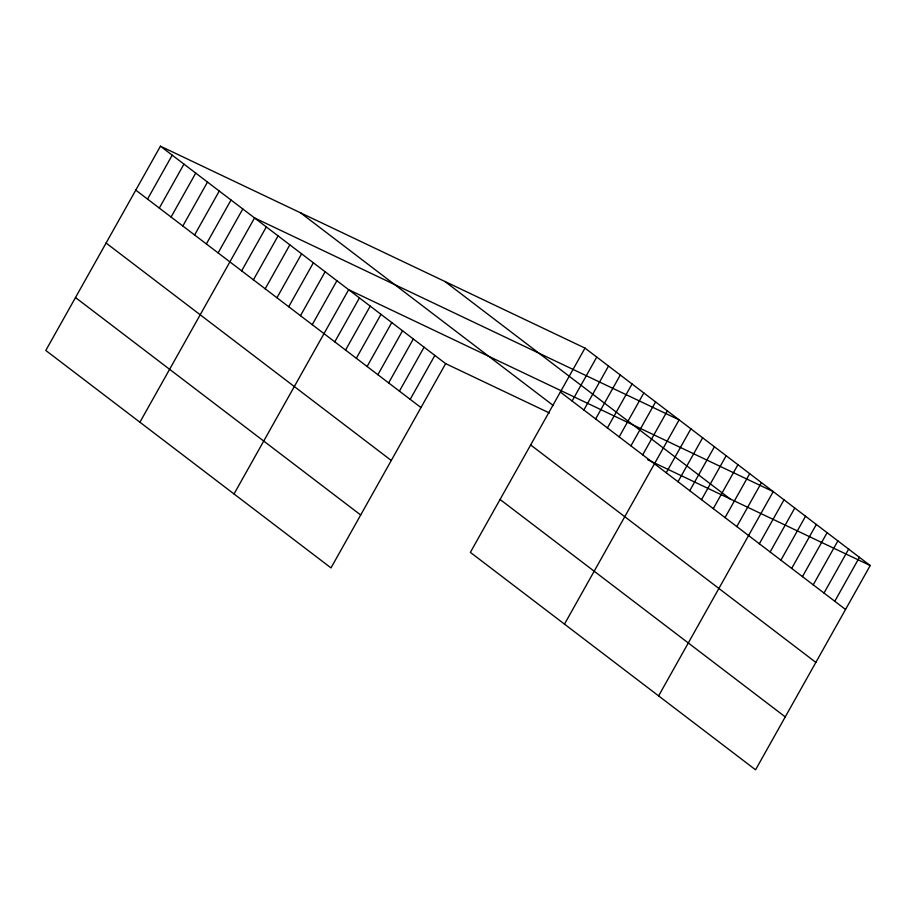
<?xml version="1.0" encoding="UTF-8"?>
<svg xmlns="http://www.w3.org/2000/svg" width="916" height="916" viewBox="0 0 916 916"><rect width="100%" height="100%" fill="white"/><g stroke="black" fill="none" stroke-linecap="round" stroke-linejoin="round"><path stroke-width="1.37" d="M160.437 146.194L45.8 350.462L330.997 567.897L445.634 363.629L160.437 146.194L585.003 348.103L870.2 565.538L755.563 769.806L470.366 552.371L585.003 348.103M147.545 199.093L172.197 155.159M159.304 208.069L183.956 164.124M171.074 217.035L195.726 173.101M182.834 226L207.485 182.066M194.604 234.977L219.256 191.032M206.363 243.942L231.015 200.009M218.123 252.908L242.786 208.974M139.919 422.219L254.545 217.939L679.111 419.86L564.485 624.128M241.652 270.85L266.316 226.916M253.423 279.815L278.075 235.881M265.182 288.792L289.845 244.847M276.953 297.757L301.604 253.824M288.712 306.723L313.375 262.789M300.482 315.699L325.134 271.754M312.241 324.665L336.905 280.731M234.027 493.964L348.664 289.696L773.23 491.606L658.604 695.885M334.787 341.851L359.438 297.906M345.561 350.061L370.213 306.127M356.335 358.27L380.987 314.337M367.11 366.492L391.762 322.558M377.873 374.701L402.536 330.768M388.647 382.922L413.311 338.977M399.422 391.132L424.085 347.198M410.196 399.342L434.86 355.408M572.111 401.013L596.763 357.068M583.87 409.979L608.533 366.045M595.64 418.944L620.292 375.01M607.4 427.921L632.063 383.976M619.17 436.886L643.822 392.953M630.929 445.852L655.593 401.918M642.7 454.828L667.352 410.883M666.23 472.759L690.882 428.825M677.989 481.736L702.641 437.791M689.759 490.701L714.411 446.768M701.519 499.667L726.17 455.733M713.278 508.643L737.941 464.698M725.048 517.609L749.7 473.675M736.808 526.574L761.471 482.64M759.353 543.76L784.004 499.827M770.127 551.97L794.779 508.036M780.901 560.191L805.553 516.258M791.676 568.401L816.328 524.467M802.45 576.622L827.102 532.677M813.225 584.832L837.877 540.898M823.999 593.041L848.651 549.108M834.774 601.262L859.426 557.329M445.634 363.629L549.463 413.002M647.601 459.672L870.2 565.538M444.89 281.475L730.098 498.911M560.34 392.037L845.548 609.472M300.54 212.821L553.413 405.616M530.65 444.947L815.847 662.383M135.774 190.127L420.971 407.563M500.056 499.46L785.264 716.896M106.084 243.038L391.281 460.473M75.49 297.551L360.686 514.987"/></g></svg>
